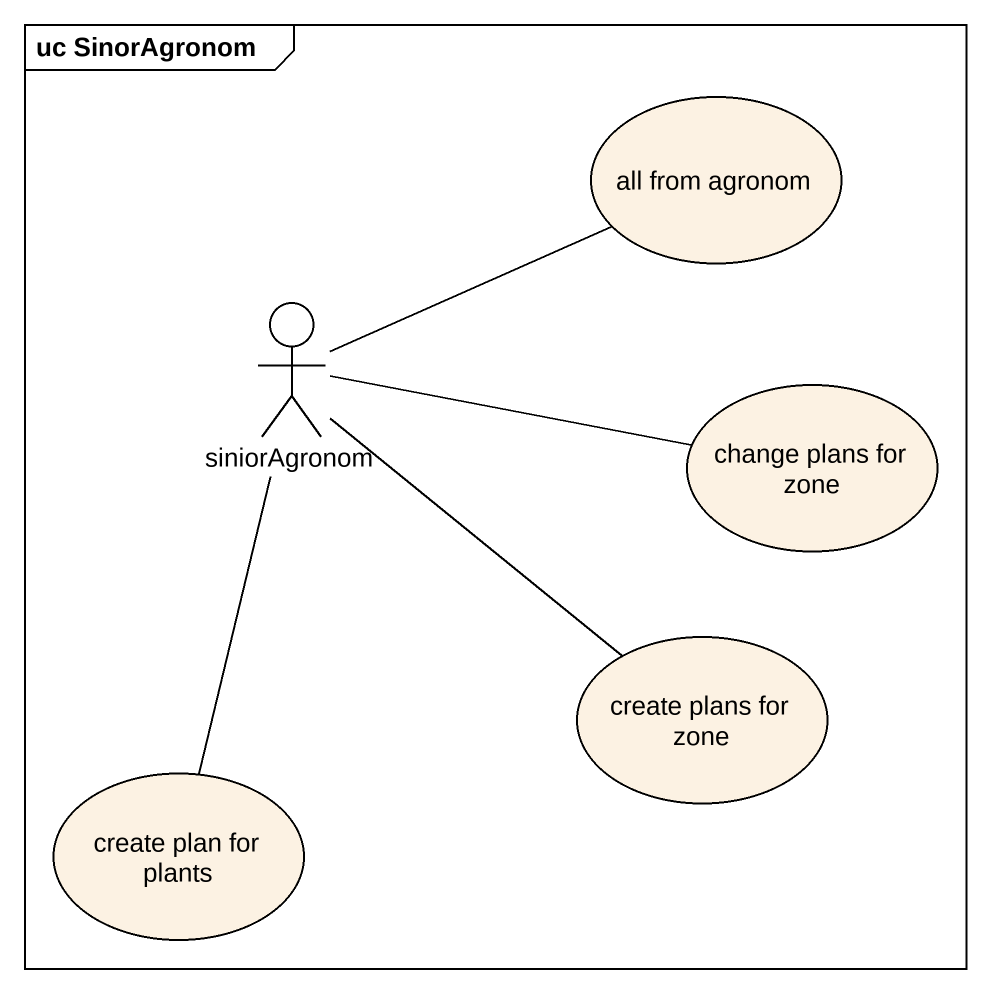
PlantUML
@startuml
mainframe uc SinorAgronom
usecase "all from agronom" as all_from_agronom
actor siniorAgronom
usecase "change plans for zone" as change_plans_for_zone
usecase "create plans for zone" as create_plans_for_zone
usecase "create plan for plants" as create_plan_for_plants
siniorAgronom -right- all_from_agronom
siniorAgronom -right- change_plans_for_zone
siniorAgronom -- create_plans_for_zone
siniorAgronom -- create_plan_for_plants
@enduml
